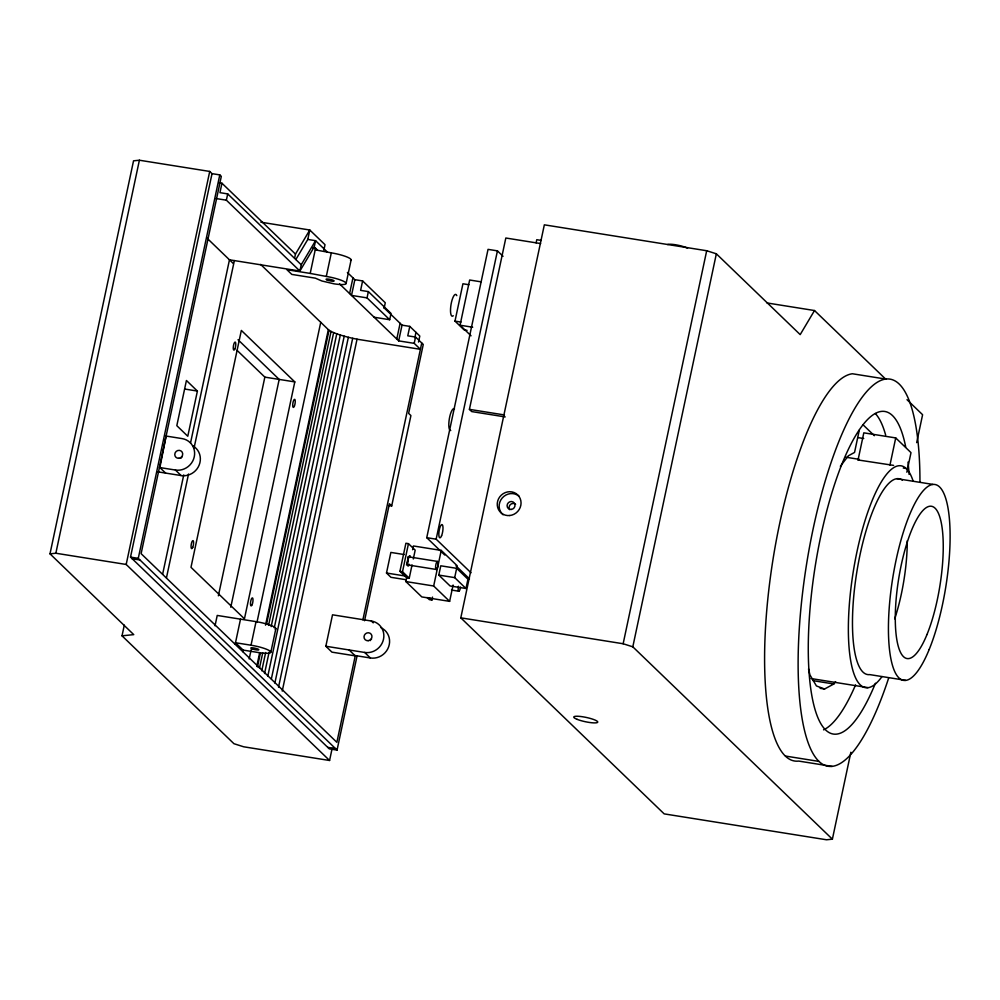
<?xml version="1.0" encoding="UTF-8"?>
<svg xmlns="http://www.w3.org/2000/svg" width="1000" height="1000" viewBox="0 0 1000 1000"><rect width="100%" height="100%" fill="white"/><g stroke="black" fill="none" stroke-linecap="round" stroke-linejoin="round"><path stroke-width="1.5" d="M124.3 625.138L122.025 635.825L133.737 634.625L50 553.837L133.537 160.825L139.388 160.225L209.725 171.438L212.025 173.65L219.788 174.887L221.312 176.363L141.113 553.663L336.863 742.325L355.238 655.863L349.125 649.975M50 553.837L55.85 553.237L139.388 160.225M332.163 748.312L329.575 760.487L126.188 564.462L209.725 171.438M357.113 655.675L337.05 750.088L329.288 748.85L130.512 557.112L212.025 173.65M337.05 750.088L138.275 558.35L219.788 174.887M166.175 435.75L159.875 467.562L175.4 470.037L181.125 475.562A16.337 15.45 -46 0 0 199.188 465.012A16.337 15.45 -46 0 0 192.925 445.913M219.013 182.75L221.95 183.225L219.95 192.662L227.712 193.9L301.225 264.762L299.887 271.05L229.462 259.812L190.55 442.887M295.85 259.5L307.787 239.438L315.55 240.675L314.212 246.962L299.887 271.05L226.375 200.188L227.712 193.9M197.4 391.062L187.787 436.262L176.812 425.675L186.425 380.487L197.4 391.062L184.675 389.038M162.662 574.087L183.738 474.925M166.475 577.762L188.525 474.025M194.037 448.088L234.387 260.562M218.375 595.812L264.85 377.125L237.037 350.312M215.025 625.8L217.225 615.438L256.038 621.638A16.337 2.925 12 0 1 275.212 629.3M294.613 258.125L295.475 254.088L309.788 230.012L325.025 244.688L323.875 250.075M307.787 239.438L309.788 230.012L260.875 222.2M230.775 607.212L279.188 379.412L238.025 339.725M310.2 273.412L326.3 276.438A16.337 2.925 12 0 1 345.65 282.6A16.337 2.925 12 0 1 333.95 283.812L321.85 280.975L315.363 278.163L291.8 274.413L286.913 269.7L310.2 273.412L315.55 248.263L314.212 246.962M235.162 644.312L240.512 619.15M294.8 381.9L244.45 618.812L190.987 567.325L241.337 330.412L294.8 381.9L264.85 377.125M242.812 651.675L243.137 650.1L235.5 642.738L251.025 645.212A16.337 2.925 12 0 1 270.375 651.375A16.337 2.925 12 0 1 258.675 652.575L243.137 650.1M326.3 276.438L331.312 252.862L315.212 249.838M251.025 645.212L256.038 621.638M249.175 658.962L251.125 649.825M256.95 622.413L320.737 322.312L260.575 264.375M256.775 666.287L259.7 652.588M265.525 625.163L328.338 329.637L320.737 322.312M257.45 666.938L260.363 653.225M266.512 624.275L329.012 330.275L328.338 329.637M259.488 668.075L262.725 652.837M268.55 625.413L331.05 331.425L329.012 330.275M261.775 670.788L265.65 652.5M271.163 626.613L333.65 332.612L331.05 331.425M346.112 283.475L351.125 259.887M264.562 673.512L269.1 652.188M274.275 627.812L336.763 333.812L333.65 332.612M270.837 652.237L275.85 628.663M267.787 676.237L340.312 335.025L336.763 333.812M349.6 293.562L352.95 277.85M354.85 279.688L351.512 295.413L367.038 297.887L389.7 319.725L391.037 313.438L368.375 291.6L360.613 290.363L362.612 280.925L354.85 279.688L347.375 272.475M271.363 678.938L344.212 336.188L340.312 335.025M274.862 683.088L348.363 337.287L344.212 336.188M278.525 687.138L352.675 338.3L348.363 337.287M282.238 691.087L357.038 339.2L420.4 349.312L414.212 343.35L398.675 340.875L339.562 283.9M367.038 297.887L368.375 291.6M384.137 308.15L385.275 302.762L362.612 280.925M355.238 655.863L331.95 652.15L325.838 646.25L332.512 614.812L371.337 621.013L373.25 622.85M396.775 339.025L400.112 323.312M398.675 340.875L402.025 325.15L383.975 307.75M402.025 325.15L409.787 326.388L407.775 335.825L415.538 337.062L423.275 344.425L408.625 413.35L410.913 415.562L391.7 505.962L389.113 505.538M414.837 337.7L415.975 332.35M414.212 343.35L415.538 337.062M418.512 342.062L419.8 336.037L409.787 326.388M362.887 619.862L421.737 343.025M364.55 620.737L389.412 503.75L391.7 505.962M405.838 579.688L390.938 577.312L386.488 573.025L390.863 552.425L404.275 554.562M412.05 564.913L409.225 578.2L406.662 577.788L399.938 571.312L405.9 543.25L408.462 543.663L415.188 550.138L413.3 559M467.05 330.337L464.062 329.85L454.988 321.112L462.925 283.775L468.888 284.725M409.225 578.2L402.5 571.725L408.462 543.663M409.738 557.05L409.95 556.025M471.037 335.8L460.05 325.213L469.663 280.012L480.9 281.812M453.088 585.05L449.625 601.362L421.812 596.925L405.863 581.562L406.662 577.788M412.625 549.738L413.425 545.975L441.238 550.413L457.188 565.775L454.7 577.625L465.975 588.5L467.95 579.212L456.675 568.337L440.775 565.8L438.8 575.087L450.087 585.962L465.975 588.5M444.75 555.025L426.75 537.688L488.038 249.363L497.438 250.863L503.05 256.288M471.012 572.775L436.15 539.175L497.438 250.863M505.213 416.925L471.7 411.575L469.412 409.363L505.825 238.012L540.638 243.562M449.625 601.362L433.675 586L441.238 550.413M427.088 597.487L429.325 599.637L431.887 600.05L432.525 597.1M536.112 242.838L536.775 239.7L541.3 240.425M850.863 752.25L832.387 839.175L826.525 839.775L664.175 813.875L460.8 617.837L544.338 224.825L706.688 250.738L716.35 253.8L800.188 334.613L814.513 310.538L885.825 379.275M832.387 839.175L632.812 646.825L623.15 643.75L706.688 250.738M632.812 646.825L716.35 253.8M859.287 430.138L854.55 452.438L848.35 455.8L840.362 466.287M893.625 465.387L858.05 459.963L863.812 432.837L895.725 437.925L911 452.65L906.838 472.238M889.963 465.05L895.725 437.925M916.675 442.638L922.6 414.725L907 399.688M301.225 264.762L315.55 240.675L327.525 252.213M820.125 688.312L824.562 689.013L833.825 683.988L835.6 681.65M858.05 459.963L859.2 459.338L845.825 457.2M215.925 198.512L226.375 200.188M767 302.95L814.513 310.538M312.638 247.8L315.55 248.263L317.512 250.15M885.913 379.1L852.412 373.762A196.025 53.163 -80.9 0 0 770.888 573.562A196.025 53.163 -80.9 0 0 798.688 761.075L832.175 766.413M454.988 321.112L460.95 322.062M460.05 325.213L472.7 327.225M374.175 317.25L389.7 319.725M857.8 437.575L863.713 438.512M903.25 468.025L906.287 468.512M469.412 409.363L504.45 414.95M896.9 478.663L932.85 484.4M166.562 436.125L182.087 438.6A16.337 15.45 -46 0 1 194.275 456.8A16.337 15.45 -46 0 1 175.4 470.037M156.875 471.688L181.125 475.562M426.75 537.688L436.15 539.175M409.462 556.95L437.4 561.413M408.338 565.013L436.287 569.475M438.8 575.087L454.7 577.625M399.938 571.312L402.5 571.725M386.488 573.025L405.85 576.112M405.863 581.562L433.675 586M451.488 590.05L458.85 591.225M905.662 680.337L869.725 674.6A99.162 26.888 -80.9 0 1 857.237 569.462A99.162 26.888 -80.9 0 1 902.362 480.163M130.512 557.112L138.275 558.35M132.012 558.713L139.775 559.95M55.85 553.237L126.188 564.462M460.8 617.837L623.15 643.75M811.075 678.55L867.913 687.613M813.125 680.675L833.825 683.988M325.838 646.25L364.65 652.45L370.375 657.975A16.337 15.45 -46.1 0 0 388.675 646.762A16.337 15.45 -46.1 0 0 380.962 627.712M354.85 655.5L370.375 657.975M785.45 756.062L818.938 761.4M327.762 747.375L335.525 748.612M329.575 760.487L243.663 746.787L233.938 743.7L122.025 635.825M352.675 338.3L357.038 339.2M824.562 689.013L816.425 685.938L809.963 674.95L808.512 668.9M863.112 424.862L874.35 435.7M221.95 183.225L295.475 254.088M455.988 565.862L469.487 578.862M429.65 597.888L431.887 600.05M159.5 467.2L165.613 473.088M207.013 238.15L233.275 263.488M331.312 252.862A16.337 2.925 12 0 1 350.487 260.538M371.337 621.013A16.337 15.45 -46 0 1 383.512 639.2A16.337 15.45 -46 0 1 364.65 652.45M370.188 640.638A4.088 3.862 -46.1 0 1 371.562 639.038M180.938 458.225A4.088 3.862 -46 0 1 182.312 456.625M875.325 413.525A163.35 44.3 -80.9 0 1 885.675 435.2M855.575 684.887A163.35 44.3 -80.9 0 1 823.575 729.85M875.425 683.25A163.35 44.3 -80.9 0 1 811.438 693.275A163.35 44.3 -80.9 0 1 840.225 468.425A163.35 44.3 -80.9 0 1 905.688 446.9M908 462.1A163.35 44.3 -80.9 0 1 909.1 474.412M888.587 678.263A196.025 53.163 -80.9 0 1 801.55 715.113A196.025 53.163 -80.9 0 1 848.913 419.162A196.025 53.163 -80.9 0 1 919.95 482.3M509.625 509.675A4.088 3.862 -46.1 0 1 515.625 504.237M503.062 514.775A12.25 11.587 -46.1 0 1 502.225 497.987A12.25 11.587 -46.1 0 1 519.05 496.213M409.412 564.462A5.15 1.4 -80.9 0 1 407.388 564.688A5.15 1.4 -80.9 0 1 408.387 557.5A5.15 1.4 -80.9 0 1 410.412 557.275M408.988 564.412A4.088 1.113 -80.9 0 1 407.762 561.112A4.088 1.113 -80.9 0 1 409.95 557.425M460.55 587.062A4.088 1.113 -80.9 0 1 458.7 591.2A4.088 1.113 -80.9 0 1 458.45 586.263M667.625 244.537A11.062 1.975 12 0 1 676.838 244.988A11.062 1.975 12 0 1 687.525 248.212M407.85 556.862A5.15 1.4 -80.9 0 1 407.9 559.1M407.775 560.413A5.15 1.4 -80.9 0 1 406.438 564.9M453.275 315.763A11.062 3 -80.9 0 1 451.087 304.212A11.062 3 -80.9 0 1 456.8 295.65M450.737 430.513A11.062 3 -80.9 0 1 449.387 418.5A11.062 3 -80.9 0 1 454.513 408.925M907.275 540.75A77.112 20.913 -80.9 0 1 894.7 618.837M881.988 676.587A112.35 30.463 -80.9 0 1 853.213 571.938A112.35 30.463 -80.9 0 1 913.125 481.112M192.725 547.413A4.088 1.113 -80.9 0 0 193.15 540.712A4.088 1.113 -80.9 0 0 191.075 545.812A4.088 1.113 -80.9 0 0 192.725 547.413M234.925 348.862A4.088 1.113 -80.9 0 0 235.35 342.163A4.088 1.113 -80.9 0 0 233.275 347.262A4.088 1.113 -80.9 0 0 234.925 348.862M294.387 406.125A4.088 1.113 -80.9 0 0 294.812 399.425A4.088 1.113 -80.9 0 0 292.725 404.525A4.088 1.113 -80.9 0 0 294.387 406.125M252.15 604.663A4.088 1.113 -80.9 0 0 252.575 597.975A4.088 1.113 -80.9 0 0 250.5 603.075A4.088 1.113 -80.9 0 0 252.15 604.663M368.188 640.688A4.088 3.862 -46.1 0 0 371.325 634.388A4.088 3.862 -46.1 0 0 364.45 635.112A4.088 3.862 -46.1 0 0 368.188 640.688M251.962 648.825A4.088 0.725 12 0 0 258.688 649.887A4.088 0.725 12 0 0 253.888 647.975A4.088 0.725 12 0 0 251.962 648.825M178.938 458.275A4.088 3.862 -46 0 0 182.075 451.975A4.088 3.862 -46 0 0 175.212 452.7A4.088 3.862 -46 0 0 178.938 458.275M327.238 280.05A4.088 0.725 12 0 0 333.963 281.125A4.088 0.725 12 0 0 329.162 279.2A4.088 0.725 12 0 0 327.238 280.05M509.738 515.525A12.25 11.587 -46.1 0 0 519.15 496.625A12.25 11.587 -46.1 0 0 498.55 498.812A12.25 11.587 -46.1 0 0 509.738 515.525M577.125 719.35A12.25 2.188 12 0 0 597.3 722.562A12.25 2.188 12 0 0 582.913 716.812A12.25 2.188 12 0 0 577.125 719.35M511.25 509.45A4.088 3.862 -46.1 0 0 514.388 503.15A4.088 3.862 -46.1 0 0 507.525 503.875A4.088 3.862 -46.1 0 0 511.25 509.45M437.25 568.2A4.088 1.113 -80.9 0 0 437.688 561.512A4.088 1.113 -80.9 0 0 435.6 566.613A4.088 1.113 -80.9 0 0 437.25 568.2M441.587 535.737A6.737 1.825 -80.9 0 0 442.287 524.688A6.737 1.825 -80.9 0 0 438.862 533.1A6.737 1.825 -80.9 0 0 441.587 535.737M926.988 634.525A77.112 20.913 -80.9 0 0 935.025 508.15A77.112 20.913 -80.9 0 0 895.75 604.412A77.112 20.913 -80.9 0 0 926.988 634.525M929.2 649.438A99.162 26.888 -80.9 0 0 939.538 486.925A99.162 26.888 -80.9 0 0 889.025 610.725A99.162 26.888 -80.9 0 0 929.2 649.438"/></g></svg>
